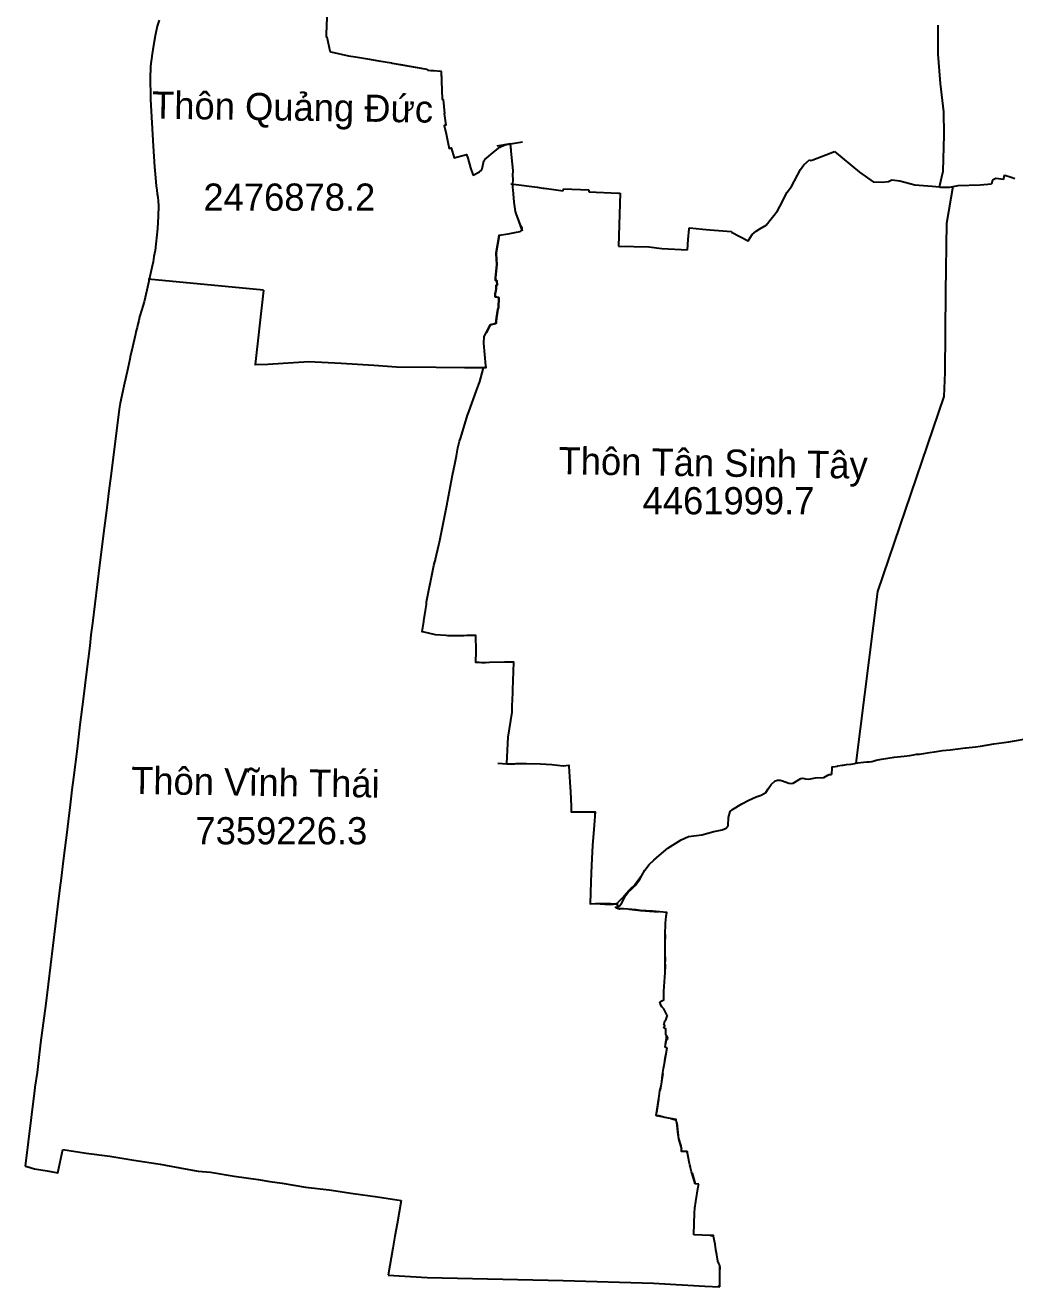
# Model space of a CAD drawing. Extents: x 587838 to 605780, y 1326024 to 1346437.
# Drawn here: x 594442 to 598534, y 1326024 to 1331239 of the extents above; entities that cross this region are included whole.
import ezdxf

# ---------------------------------------------------------------- set-up
doc = ezdxf.new("R2010")
doc.units = 0
for name, color, linetype in [('DIEM', 7, 'Continuous'), ('Level 4', 7, 'Continuous'), ('Level 45', 7, 'Continuous'), ('Level 46', 7, 'Continuous')]:
    doc.layers.add(name, color=color, linetype=linetype)

msp = doc.modelspace()

# ---------------------------------------------------------------- linework, layer by layer
at = {"layer": 'Level 4'}
for p, q in [((598217.1, 1331118.5), (598216.8, 1331238.6)), ((598227.6, 1330998.1), (598217.1, 1331118.5)), ((598241.3, 1330881.2), (598227.6, 1330998.1)), ((598242.4, 1330786.3), (598241.3, 1330881.2)), ((598238, 1330635.7), (598242.4, 1330786.3)), ((597662.4, 1330662.1), (597685.2, 1330682.3)), ((597685.2, 1330682.3), (597692.3, 1330680.2)), ((597692.3, 1330680.2), (597699.4, 1330682.4)), ((597699.4, 1330682.4), (597788.9, 1330717.2)), ((597788.9, 1330717.2), (597892.5, 1330631.9)), ((597611, 1330571.4), (597647.7, 1330642.2)), ((597647.7, 1330642.2), (597662.4, 1330662.1)), ((597892.5, 1330631.9), (597949.1, 1330591.3)), ((598223.1, 1330571.2), (598238, 1330635.7)), ((598488.8, 1330616.5), (598486.9, 1330600.6)), ((598493.1, 1330617), (598488.8, 1330616.5)), ((598519.3, 1330609.8), (598493.1, 1330617)), ((596449.9, 1330582.6), (596460.8, 1330581.1)), ((596460.8, 1330581.1), (596559, 1330569.8)), ((596559, 1330569.8), (596583.1, 1330565.8)), ((596583.1, 1330565.8), (596588.2, 1330565)), ((596588.2, 1330565), (596628.1, 1330559.9)), ((597593.1, 1330548.9), (597611, 1330571.4)), ((597949.1, 1330591.3), (597986.2, 1330590.1)), ((597986.2, 1330590.1), (598012.1, 1330593.3)), ((598012.1, 1330593.3), (598026.2, 1330599.5)), ((598026.2, 1330599.5), (598059, 1330595.9)), ((598059, 1330595.9), (598120.6, 1330579.6)), ((598120.6, 1330579.6), (598192.8, 1330573.7)), ((598192.8, 1330573.7), (598223.1, 1330571.2)), ((598226.8, 1330567.3), (598223.1, 1330571.2)), ((598263.7, 1330567.4), (598226.8, 1330567.3)), ((598278.3, 1330571.2), (598263.7, 1330567.4)), ((598298.5, 1330574.8), (598278.3, 1330571.2)), ((598390.7, 1330578.1), (598298.5, 1330574.8)), ((598437.6, 1330581.7), (598390.7, 1330578.1)), ((598440.5, 1330593.7), (598437.6, 1330581.7)), ((598445.3, 1330599.1), (598440.5, 1330593.7)), ((598456.3, 1330605), (598445.3, 1330599.1)), ((598486.9, 1330600.6), (598456.3, 1330605)), ((598534.1, 1330603.5), (598519.3, 1330609.8)), ((596628.1, 1330559.9), (596666.5, 1330554.6)), ((596666.5, 1330554.6), (596668.2, 1330562.8)), ((596668.2, 1330562.8), (596772.8, 1330557.9)), ((596772.8, 1330557.9), (596772.4, 1330549.9)), ((596772.4, 1330549.9), (596895.3, 1330544.3)), ((596895.3, 1330544.3), (596901.8, 1330544)), ((596901.8, 1330544), (596895.6, 1330326)), ((597563, 1330489.4), (597593.1, 1330548.9)), ((597505.7, 1330412.4), (597553.1, 1330471.9)), ((597553.1, 1330471.9), (597563, 1330489.4)), ((597479.4, 1330397.4), (597505.7, 1330412.4)), ((597183.2, 1330353.7), (597188.2, 1330397.7)), ((597188.2, 1330397.7), (597188.6, 1330401.2)), ((597188.6, 1330401.2), (597189.9, 1330401)), ((597189.9, 1330401), (597242.3, 1330395.3)), ((597242.3, 1330395.3), (597242.8, 1330395.2)), ((597242.8, 1330395.2), (597272.8, 1330392.4)), ((597272.8, 1330392.4), (597363, 1330385.6)), ((597363, 1330385.6), (597363.3, 1330383.5)), ((597363.3, 1330383.5), (597431.2, 1330347.5)), ((597434.2, 1330352), (597447.9, 1330373.3)), ((597447.9, 1330373.3), (597464.7, 1330386.8)), ((597464.7, 1330386.8), (597479.4, 1330397.4)), ((596895.6, 1330326), (597020.3, 1330322.5)), ((597020.3, 1330322.5), (597075.2, 1330316.4)), ((597075.2, 1330316.4), (597181.1, 1330310.1)), ((597181.1, 1330310.1), (597183.2, 1330353.7)), ((597431.2, 1330347.5), (597432.8, 1330346.9)), ((597432.8, 1330346.9), (597434.2, 1330352)), ((595427.3, 1330143.2), (594951, 1330188.6)), ((595427.3, 1330143.2), (595393.8, 1329836.9)), ((595390.9, 1329836.9), (595445.3, 1329837.4)), ((595393.8, 1329836.9), (595445.3, 1329837.4)), ((595445.3, 1329837.4), (595615.3, 1329848.5)), ((595615.3, 1329848.5), (595748.8, 1329842.5)), ((595748.8, 1329842.5), (595884.3, 1329833.2)), ((595884.3, 1329833.2), (595977.8, 1329826.8)), ((595977.8, 1329826.8), (596140.9, 1329825.5)), ((596140.9, 1329825.5), (596258.3, 1329824.6)), ((596258.3, 1329824.6), (596337.1, 1329823.9))]:
    msp.add_line(p, q, dxfattribs=at)
for points in [[(597878.8, 1328188.2), (597967.5, 1328897.5), (598196.5, 1329570.9), (598242.8, 1329704), (598245.9, 1329803.7), (598248.8, 1330136.3), (598253.2, 1330421.2), (598279.2, 1330573.5)], [(597878.8, 1328188.2), (597878.8, 1328188.2)]]:
    msp.add_lwpolyline(points, dxfattribs=at)
at = {"layer": 'Level 45'}
for p, q in [((594995.7, 1331259.5), (594988.5, 1331234.2)), ((594969.5, 1331138), (594967, 1331120.5)), ((594959.7, 1330931.4), (594972, 1330738.4)), ((594984.2, 1330574.1), (594985, 1330567.7)), ((594990.2, 1330527.6), (594992.5, 1330512)), ((594992, 1330448.4), (594990.7, 1330424.2)), ((594908, 1330002.5), (594904.8, 1329989.6)), ((594850.2, 1329746.6), (594835.2, 1329676.5)), ((594831.1, 1329651.5), (594819.2, 1329562.6)), ((594835.2, 1329676.5), (594831.1, 1329651.5)), ((594769.1, 1329159.8), (594749.9, 1329007.5)), ((594749.9, 1329007.5), (594720.2, 1328767.7)), ((594668.6, 1328347.2), (594656.6, 1328248)), ((594656.6, 1328248), (594641.9, 1328130)), ((598077.2, 1328218.1), (598100.1, 1328220.9)), ((598100.1, 1328220.9), (598114.9, 1328223)), ((598114.9, 1328223), (598127.5, 1328225.6)), ((598127.5, 1328225.6), (598140.6, 1328226.1)), ((598140.6, 1328226.1), (598182.1, 1328232.3)), ((598234.6, 1328241.2), (598266.4, 1328243.8)), ((597960.5, 1328200.3), (597982.4, 1328205.8)), ((597526.9, 1328101), (597543.6, 1328114.9)), ((597543.6, 1328114.9), (597552.5, 1328117.9)), ((597574, 1328116), (597600.3, 1328106.2)), ((597776.4, 1328141.4), (597777.6, 1328145.4)), ((597514.9, 1328081.9), (597526.9, 1328101)), ((597405.3, 1328020.6), (597434.9, 1328035.5)), ((597289.1, 1327906.6), (597324.6, 1327912.6)), ((597324.6, 1327912.6), (597340.6, 1327919.8)), ((597099, 1327836.9), (597154.7, 1327871.9)), ((596907.8, 1327608.4), (596917, 1327626.7)), ((596917, 1327626.7), (596926.5, 1327642.8)), ((596916.2, 1327587), (596901.5, 1327587)), ((597066.6, 1327573.9), (597036, 1327576.7)), ((597091.4, 1327539.1), (597093, 1327556.1)), ((597088.9, 1327473.6), (597089, 1327487.8)), ((597090.4, 1327529.1), (597091.4, 1327539.1)), ((597088.8, 1327459.1), (597088.9, 1327473.6)), ((597088.8, 1327393.8), (597088.7, 1327413.1)), ((597088.8, 1327377.2), (597088.8, 1327393.8)), ((594527.9, 1327195.9), (594505.9, 1327032.1)), ((594505.9, 1327032.1), (594495.8, 1326946.6)), ((597095.1, 1327047), (597100.6, 1327050.3)), ((597085.2, 1326947.3), (597088.6, 1326969.3)), ((597088.6, 1326969.3), (597093.4, 1326995.6)), ((597093.4, 1326995.6), (597095, 1327004.4)), ((597078.6, 1326909.4), (597081, 1326926.1)), ((594479.4, 1326824.2), (594442.3, 1326523.5)), ((597154.3, 1326606.6), (597144.4, 1326637.3)), ((597155.9, 1326593.2), (597154.3, 1326606.6)), ((597156.4, 1326583.5), (597155.9, 1326593.2)), ((597189.4, 1326533.7), (597181.6, 1326570.3)), ((594442.3, 1326523.5), (594448.6, 1326521.4)), ((594448.6, 1326521.4), (594481.1, 1326512.5)), ((594999.7, 1326531.4), (595104.3, 1326512)), ((595104.3, 1326512), (595157.7, 1326502.5)), ((597190.5, 1326529), (597189.4, 1326533.7)), ((597198, 1326499.1), (597193.3, 1326516)), ((597204.9, 1326477.6), (597198, 1326499.1)), ((595306.5, 1326481.8), (595405.4, 1326467.1)), ((595504.4, 1326452.1), (595601.1, 1326436.5)), ((597212.3, 1326450.1), (597204.9, 1326477.6)), ((597227.2, 1326449), (597212.3, 1326450.1)), ((595798.6, 1326409.7), (595898.5, 1326395.6)), ((595898.5, 1326395.6), (595997.2, 1326381.4)), ((595997.2, 1326381.4), (595988.4, 1326332.8)), ((597276.5, 1326236.9), (597206.6, 1326238.5)), ((597314.1, 1326077.6), (597314.6, 1326091.4)), ((595942.9, 1326072.2), (596104.2, 1326063.4)), ((596104.2, 1326063.4), (596666.3, 1326050.1)), ((596666.3, 1326050.1), (597039.7, 1326038.7)), ((597039.7, 1326038.7), (597252, 1326026.6)), ((597314.4, 1326049.4), (597314.1, 1326077.6)), ((597252, 1326026.6), (597252.5, 1326026.6)), ((597252.5, 1326026.6), (597314.9, 1326024.4))]:
    msp.add_line(p, q, dxfattribs=at)
for points in [[(594988.5, 1331234.2), (594979.8, 1331195.1), (594969.5, 1331138)], [(594967, 1331120.5), (594961, 1331070), (594960.4, 1331054.2), (594959.3, 1331030.7), (594959.7, 1330931.4)], [(594972, 1330738.4), (594977.2, 1330652.8), (594980.8, 1330607.9), (594984.2, 1330574.1)], [(594985, 1330567.7), (594987.9, 1330543.6), (594990.2, 1330527.6)], [(594992.5, 1330512), (594993.4, 1330494.2), (594992, 1330448.4)], [(594990.7, 1330424.2), (594988.9, 1330398.2), (594980.2, 1330307), (594974.7, 1330282.8), (594970.7, 1330261), (594966, 1330237.2)], [(594966, 1330237.2), (594944.9, 1330144), (594933.9, 1330094.7)], [(594924, 1330064.2), (594915.1, 1330033.9), (594911.8, 1330018.7), (594908, 1330002.5)], [(594933.9, 1330094.7), (594928.6, 1330077.1), (594924, 1330064.2)], [(594897.7, 1329961.1), (594886.1, 1329908), (594876.8, 1329868.3), (594876.9, 1329868.3), (594875, 1329858.8), (594866, 1329819.2), (594850.2, 1329746.6)], [(594904.8, 1329989.6), (594900.2, 1329971.5), (594897.7, 1329961.1)], [(594819.2, 1329562.6), (594794.4, 1329365), (594789.6, 1329325.2)], [(594789.6, 1329325.2), (594778.2, 1329232.9), (594769.1, 1329159.8)], [(594720.2, 1328767.7), (594714.1, 1328718.7), (594709.1, 1328673.9), (594695.8, 1328566.5)], [(594695.8, 1328566.5), (594682.1, 1328453.1), (594668.6, 1328347.2)], [(598392.2, 1328258.9), (598447.3, 1328268.2), (598509.8, 1328277.1)], [(598509.8, 1328277.1), (598564.4, 1328286.4), (598593.6, 1328291.1), (598605.1, 1328293.3), (598608, 1328293.8)], [(597982.4, 1328205.8), (598035, 1328213.3), (598077.2, 1328218.1)], [(598182.1, 1328232.3), (598202.7, 1328236), (598234.6, 1328241.2)], [(598266.4, 1328243.8), (598330.6, 1328251.3), (598333.4, 1328251.7), (598372.2, 1328256.3), (598392.2, 1328258.9)], [(597777.6, 1328145.4), (597779.4, 1328165.1), (597778.9, 1328172.8), (597781.7, 1328173.1), (597801.3, 1328176.8)], [(597801.3, 1328176.8), (597802.5, 1328177.1), (597820.8, 1328179.7)], [(597820.8, 1328179.7), (597825, 1328180.2), (597837.9, 1328182.4), (597855.9, 1328184.4)], [(597855.9, 1328184.4), (597858.2, 1328185), (597872.5, 1328186.6), (597884.5, 1328189.7)], [(597884.5, 1328189.7), (597909, 1328192.4), (597922, 1328193.7)], [(597922, 1328193.7), (597932.3, 1328194.4), (597942.9, 1328195.4)], [(597942.9, 1328195.4), (597952.1, 1328197.8), (597960.5, 1328200.3)], [(594641.9, 1328130), (594635.3, 1328078.6), (594627, 1328004.1)], [(597552.5, 1328117.9), (597564.3, 1328118.5), (597574, 1328116)], [(597600.3, 1328106.2), (597609.7, 1328105.1), (597617.8, 1328105.7), (597650, 1328124.8), (597657.2, 1328126.4), (597668.5, 1328123.6)], [(597668.5, 1328123.6), (597681.9, 1328122.7), (597710.3, 1328127.8), (597744.3, 1328129.9), (597761, 1328139.3)], [(597761, 1328139.3), (597766.6, 1328141.5), (597776.4, 1328141.4)], [(597485.1, 1328057), (597504.7, 1328067.2), (597514.9, 1328081.9)], [(597351, 1327963.4), (597357.1, 1327988.4), (597367.5, 1327997.2), (597405.3, 1328020.6)], [(597434.9, 1328035.5), (597465, 1328049.6), (597485.1, 1328057)], [(594627, 1328004.1), (594622.8, 1327972.6), (594614.7, 1327902.6)], [(597340.6, 1327919.8), (597348.3, 1327930.5), (597351, 1327963.4)], [(597154.7, 1327871.9), (597185.5, 1327884.9), (597240.5, 1327891.8), (597289.1, 1327906.6)], [(594614.7, 1327902.6), (594605.8, 1327839.1), (594599.5, 1327785.5), (594589.1, 1327702.5)], [(597003.8, 1327746.1), (597022.1, 1327769.4), (597041.4, 1327787.9), (597063, 1327807), (597099, 1327836.9)], [(594589.1, 1327702.5), (594587.2, 1327683.8), (594576.2, 1327594.3), (594527.9, 1327195.9)], [(596964.3, 1327682.5), (596982.2, 1327706.6), (596992.3, 1327724.3), (597003.8, 1327746.1)], [(596926.5, 1327642.8), (596936.1, 1327655), (596949.7, 1327667.7), (596964.3, 1327682.5)], [(596889.1, 1327589.1), (596882.6, 1327593.4), (596891.6, 1327594.7)], [(596891.6, 1327594.7), (596900.1, 1327599.3), (596907.8, 1327608.4)], [(596901.5, 1327587), (596893.9, 1327586.9), (596889.1, 1327589.1)], [(597036, 1327576.7), (596985.6, 1327580.2), (596968.2, 1327582.4), (596916.2, 1327587)], [(597093, 1327556.1), (597094.9, 1327571.8), (597066.6, 1327573.9)], [(597089, 1327487.8), (597089.1, 1327495.5), (597089.2, 1327508.8)], [(597089.2, 1327508.8), (597089.5, 1327513.4), (597089.8, 1327520.1), (597090.3, 1327528.1), (597090.4, 1327529.1)], [(597088.7, 1327413.1), (597088.6, 1327430.7), (597088.7, 1327444.1), (597088.8, 1327459.1)], [(597066, 1327202.8), (597083.5, 1327210.4), (597083.2, 1327223.2), (597083.6, 1327246.8), (597087.8, 1327323.3), (597088, 1327325.9), (597088.2, 1327329.2), (597088.7, 1327357.3), (597088.8, 1327377.2)], [(597075.3, 1327181.5), (597070.5, 1327189), (597066, 1327202.8)], [(597090.7, 1327156.4), (597087.6, 1327165.1), (597083.4, 1327173.3), (597075.3, 1327181.5)], [(597085.2, 1327117.6), (597088.8, 1327123.3), (597090.6, 1327126.2), (597092.4, 1327130.3)], [(597092.4, 1327130.3), (597095.7, 1327138.2), (597096.3, 1327145.4), (597090.7, 1327156.4)], [(597082.6, 1327092.9), (597086.8, 1327104.2), (597083.3, 1327105.6)], [(597100.6, 1327050.3), (597095.6, 1327060.9), (597091.3, 1327065.3), (597091.6, 1327085.9), (597091.5, 1327090.4), (597082.6, 1327092.9)], [(597083.3, 1327105.6), (597083.8, 1327108.8), (597085.2, 1327117.6)], [(597095, 1327004.4), (597095.1, 1327011.7), (597088.4, 1327014.2), (597091.8, 1327036.6), (597095.1, 1327047)], [(594495.8, 1326946.6), (594491.1, 1326909.9), (594482.7, 1326848.8)], [(597081, 1326926.1), (597083.8, 1326939.9), (597085.2, 1326947.3)], [(597071.9, 1326853.7), (597075, 1326871.6), (597076.5, 1326887.3), (597078.6, 1326909.4)], [(594482.7, 1326848.8), (594480.7, 1326833.7), (594479.4, 1326824.2)], [(597055, 1326758), (597059.3, 1326786.3), (597063.2, 1326811.8), (597066.5, 1326834.5), (597071.9, 1326853.7)], [(597137.3, 1326702.9), (597136.2, 1326703), (597134.8, 1326704.1), (597133.9, 1326715.2), (597087.2, 1326724), (597061.9, 1326730.9), (597051.2, 1326732.6), (597055, 1326758)], [(597144.4, 1326637.3), (597141.9, 1326653), (597137.3, 1326702.9)], [(594481.1, 1326512.5), (594532.5, 1326503.3), (594577.4, 1326495.6), (594597.2, 1326592)], [(594597.2, 1326592), (594695, 1326576.9), (594792.4, 1326564), (594891.6, 1326548.1), (594999.7, 1326531.4)], [(597181.6, 1326570.3), (597179.1, 1326584), (597157.9, 1326583.6), (597156.4, 1326583.5)], [(595157.7, 1326502.5), (595208.9, 1326498.5), (595306.5, 1326481.8)], [(597193.3, 1326516), (597192.6, 1326519.1), (597190.5, 1326529)], [(595405.4, 1326467.1), (595453.1, 1326460.2), (595504.4, 1326452.1)], [(597214.6, 1326376.8), (597225.3, 1326438), (597227.2, 1326449)], [(595601.1, 1326436.5), (595699.8, 1326425.5), (595798.6, 1326409.7)], [(597209.5, 1326329.7), (597210.7, 1326349), (597214.6, 1326376.8)], [(595988.4, 1326332.8), (595980.1, 1326284.2), (595970.8, 1326232.9)], [(597206.6, 1326238.5), (597206.4, 1326240.6), (597209.5, 1326329.7)], [(597288.2, 1326231.6), (597287.9, 1326235.8), (597276.5, 1326236.9)], [(595970.8, 1326232.9), (595962, 1326183.5), (595942.9, 1326072.2)], [(597298.4, 1326177.4), (597294.6, 1326200), (597292.5, 1326212.3), (597289.8, 1326226.3), (597288.2, 1326231.6)], [(597314.4, 1326113), (597310.9, 1326120.5), (597306.7, 1326129.6), (597302.2, 1326156.5), (597298.4, 1326177.4)], [(597314.6, 1326091.4), (597315, 1326104.3), (597314.4, 1326113)], [(597314.9, 1326024.4), (597315, 1326026), (597314.4, 1326049.4)]]:
    msp.add_lwpolyline(points, dxfattribs=at)
at = {"layer": 'Level 46'}
for p, q in [((596448.4, 1330748.3), (596392.1, 1330738.5)), ((596448.4, 1330748.3), (596498.5, 1330756.8)), ((596365.1, 1329999.1), (596348, 1329967.7)), ((596365.1, 1329999.1), (596365.3, 1329999.7)), ((596365.3, 1329999.7), (596386, 1330005.2)), ((596386, 1330005.2), (596388.8, 1330006.1)), ((596887.8, 1327612.1), (596892.6, 1327595.2))]:
    msp.add_line(p, q, dxfattribs=at)
for points in [[(595714.8, 1331501.6), (595714.8, 1331501.6), (595711.4, 1331470.2), (595708.4, 1331442.7), (595707.6, 1331435.8), (595707.3, 1331417.9), (595703.5, 1331378.1), (595680.8, 1331378.9), (595690.2, 1331282.3), (595687.8, 1331243.1), (595687.3, 1331194.4), (595687, 1331191.2), (595689.5, 1331190), (595701.5, 1331133.3), (595702.8, 1331130.7), (595706.4, 1331128.5), (595779.5, 1331112.8), (595807.8, 1331108.4), (595857.6, 1331100.2), (595904, 1331091.5), (595956.8, 1331082.7)], [(595687.8, 1331243.1), (595687.3, 1331194.4), (595687, 1331191.2), (595689.5, 1331190), (595701.5, 1331133.3), (595702.8, 1331130.7), (595706.4, 1331128.5), (595779.5, 1331112.8), (595807.8, 1331108.4), (595857.6, 1331100.2), (595904, 1331091.5), (595956.8, 1331082.7)], [(595687.8, 1331243.1), (595687.3, 1331194.4), (595687, 1331191.2), (595689.5, 1331190), (595701.5, 1331133.3), (595702.8, 1331130.7), (595706.4, 1331128.5), (595779.5, 1331112.8), (595807.8, 1331108.4), (595857.6, 1331100.2), (595904, 1331091.5), (595956.8, 1331082.7)], [(595956.8, 1331082.7), (595959.2, 1331082.4), (596094.8, 1331058.6), (596101, 1331057.6), (596107.3, 1331053.4), (596119.8, 1331051.4), (596131.6, 1331051.9), (596161.4, 1331049), (596161.8, 1331044.1), (596163, 1331015.9)], [(595956.8, 1331082.7), (595959.2, 1331082.4), (595994.2, 1331076.2)], [(595956.8, 1331082.7), (595959.2, 1331082.4), (596094.8, 1331058.6), (596101, 1331057.6), (596107.3, 1331053.4), (596119.8, 1331051.4), (596131.6, 1331051.9), (596161.4, 1331049), (596161.8, 1331044.1), (596163, 1331015.9)], [(595994.2, 1331076.2), (596094.8, 1331058.6), (596101, 1331057.6), (596107.3, 1331053.4), (596119.8, 1331051.4), (596131.6, 1331051.9), (596161.4, 1331049), (596161.8, 1331044.1), (596163, 1331015.9)], [(596153.7, 1331049.7), (596161.4, 1331049), (596161.8, 1331044.1), (596166.6, 1330932.5), (596170.2, 1330932.1), (596175.5, 1330874.3), (596174.2, 1330874), (596182, 1330825.8), (596174.3, 1330824.8), (596183, 1330789.4), (596185, 1330776.5), (596191.8, 1330748.3), (596195.8, 1330729.8), (596204.1, 1330731.8), (596215.6, 1330691.2), (596266.6, 1330703.7), (596272.2, 1330689.2), (596283.6, 1330649.3), (596293.1, 1330621.4), (596294.4, 1330618.8), (596320.1, 1330633), (596329.2, 1330640), (596332.3, 1330645.2), (596339.1, 1330677.9), (596343.4, 1330683.9), (596385.5, 1330720.1), (596405.5, 1330734.7), (596422.2, 1330743.1), (596432.9, 1330745.9), (596448.4, 1330748.3)], [(596153.7, 1331049.7), (596161.4, 1331049), (596161.8, 1331044.1), (596166.6, 1330932.5), (596170.2, 1330932.1), (596175.5, 1330874.3), (596174.2, 1330874), (596182, 1330825.8), (596174.3, 1330824.8), (596183, 1330789.4), (596185, 1330776.5), (596191.8, 1330748.3), (596195.8, 1330729.8), (596204.1, 1330731.8), (596215.6, 1330691.2), (596266.6, 1330703.7), (596272.2, 1330689.2), (596283.6, 1330649.3), (596293.1, 1330621.4), (596294.4, 1330618.8), (596320.1, 1330633), (596329.2, 1330640), (596332.3, 1330645.2), (596339.1, 1330677.9), (596343.4, 1330683.9), (596385.5, 1330720.1), (596405.5, 1330734.7), (596422.2, 1330743.1), (596432.9, 1330745.9), (596448.4, 1330748.3)], [(596153.7, 1331049.7), (596161.4, 1331049), (596161.8, 1331044.1), (596166.6, 1330932.5), (596170.2, 1330932.1), (596175.5, 1330874.3), (596174.2, 1330874), (596182, 1330825.8), (596174.3, 1330824.8), (596183, 1330789.4), (596185, 1330776.5), (596191.8, 1330748.3), (596195.8, 1330729.8), (596204.1, 1330731.8), (596215.6, 1330691.2), (596266.6, 1330703.7), (596272.2, 1330689.2), (596283.6, 1330649.3), (596293.1, 1330621.4), (596294.4, 1330618.8), (596320.1, 1330633), (596329.2, 1330640), (596332.3, 1330645.2), (596339.1, 1330677.9), (596343.4, 1330683.9), (596385.5, 1330720.1), (596405.5, 1330734.7), (596422.2, 1330743.1), (596432.9, 1330745.9), (596448.4, 1330748.3)], [(596398.8, 1330071), (596400.2, 1330112.8), (596385.5, 1330116), (596386, 1330131), (596386.2, 1330133.1), (596387.5, 1330133.1), (596389.3, 1330149.5), (596389.6, 1330164.2), (596394.2, 1330164.5), (596391.8, 1330183.1), (596387.4, 1330183.5), (596386.5, 1330192.5), (596386.8, 1330194.6), (596391.8, 1330249.2), (596389.6, 1330294.3), (596389.7, 1330298.1), (596401.4, 1330368.9), (596401.9, 1330370.6), (596439.1, 1330377), (596473.8, 1330383.4), (596488.9, 1330386.4), (596490.6, 1330387.3), (596494.1, 1330389.6), (596497.4, 1330395.1), (596497.4, 1330400.5), (596493.3, 1330407.1), (596488.4, 1330416), (596477.6, 1330445), (596472.1, 1330461.1), (596469.9, 1330469.2), (596464.2, 1330507.9), (596461.7, 1330541.4), (596459.4, 1330557.8), (596458.7, 1330566.1), (596458.6, 1330573.5), (596459.1, 1330581), (596459.5, 1330601.8), (596459, 1330617.8), (596459.8, 1330638.7), (596454.9, 1330690.5), (596448.4, 1330748.3)], [(596398.8, 1330071), (596400.2, 1330112.8), (596385.5, 1330116), (596386, 1330131), (596386.2, 1330133.1), (596387.5, 1330133.1), (596389.3, 1330149.5), (596389.6, 1330164.2), (596394.2, 1330164.5), (596391.8, 1330183.1), (596387.4, 1330183.5), (596386.5, 1330192.5), (596386.8, 1330194.6), (596391.8, 1330249.2), (596389.6, 1330294.3), (596389.7, 1330298.1), (596401.4, 1330368.9), (596401.9, 1330370.6), (596439.1, 1330377), (596473.8, 1330383.4), (596488.9, 1330386.4), (596490.6, 1330387.3), (596494.1, 1330389.6), (596497.4, 1330395.1), (596497.4, 1330400.5), (596493.3, 1330407.1), (596488.4, 1330416), (596477.6, 1330445), (596472.1, 1330461.1), (596469.9, 1330469.2), (596464.2, 1330507.9), (596461.7, 1330541.4), (596459.4, 1330557.8), (596458.7, 1330566.1), (596458.6, 1330573.5), (596459.1, 1330581), (596459.5, 1330601.8), (596459, 1330617.8), (596459.8, 1330638.7), (596454.9, 1330690.5), (596448.4, 1330748.3)], [(596402.2, 1330370.6), (596439.1, 1330377), (596473.8, 1330383.4), (596488.9, 1330386.4), (596490.6, 1330387.3), (596494.1, 1330389.6), (596497.4, 1330395.1), (596497.4, 1330400.5), (596493.3, 1330407.1), (596488.4, 1330416), (596477.6, 1330445), (596472.1, 1330461.1), (596469.9, 1330469.2), (596464.2, 1330507.9), (596461.7, 1330541.4), (596459.4, 1330557.8), (596458.7, 1330566.1), (596458.6, 1330573.5), (596459.1, 1330581), (596459.5, 1330601.8), (596459, 1330617.8), (596459.8, 1330638.7), (596454.9, 1330690.5), (596448.4, 1330748.3)], [(596451.1, 1330724), (596448.4, 1330748.3)], [(596451.1, 1330724), (596448.4, 1330748.3)], [(596498.9, 1330388.1), (596477.6, 1330445), (596472.1, 1330461.1), (596469.9, 1330469.2), (596464.2, 1330507.9), (596461.7, 1330541.4), (596459.4, 1330557.8), (596458.7, 1330566.1), (596458.6, 1330573.5), (596459.1, 1330581), (596459.5, 1330601.8), (596459, 1330617.8), (596459.8, 1330638.7), (596454.9, 1330690.5), (596448.4, 1330748.3)], [(596402.2, 1330370.8), (596401.5, 1330368.9), (596389.7, 1330298), (596390.7, 1330294.5), (596389.6, 1330294.3), (596391.8, 1330249.2), (596386.8, 1330194.6), (596387.4, 1330183.5), (596391.8, 1330183.1), (596394.2, 1330164.5), (596389.6, 1330164.2), (596389.3, 1330149.5), (596387.5, 1330133.1), (596386, 1330131), (596385.5, 1330116), (596400.2, 1330112.8), (596398.8, 1330071), (596397.1, 1330064.4), (596392.7, 1330036.7), (596391.5, 1330029.7), (596389.1, 1330009.8), (596388.8, 1330006.1), (596365.3, 1329999.7)], [(596132.5, 1329005.1), (596136.5, 1329020.3), (596139.3, 1329032), (596152.4, 1329091.2), (596155.8, 1329101.6), (596181.7, 1329233.1), (596186.4, 1329260.5), (596188, 1329269.3), (596197, 1329313.5), (596208.8, 1329378.9), (596218.1, 1329424), (596225.4, 1329459.4), (596231.5, 1329492.1), (596238.5, 1329518.8), (596243.2, 1329534.5), (596270.8, 1329627.6), (596276.5, 1329640.1), (596308.8, 1329728.6), (596317.1, 1329751), (596322.1, 1329766), (596335.6, 1329816.9), (596337.1, 1329823.9), (596348.2, 1329823.8), (596347.6, 1329830.7), (596338.5, 1329924.5), (596340, 1329952.2), (596348, 1329967.7), (596365.3, 1329999.7), (596365.4, 1330000.1), (596388.8, 1330006.1), (596391.5, 1330029.7), (596397.1, 1330064.4), (596399, 1330071)], [(596365.1, 1329999.1), (596365.3, 1329999.7), (596388.8, 1330006.1), (596391.5, 1330029.7), (596397.1, 1330064.4), (596398.8, 1330071)], [(596129.8, 1328991.8), (596132.5, 1329005.1), (596136.5, 1329020.3), (596139.3, 1329032), (596152.4, 1329091.2), (596155.8, 1329101.6), (596181.7, 1329233.1), (596186.4, 1329260.5), (596188, 1329269.3), (596197, 1329313.5), (596208.8, 1329378.9), (596218.1, 1329424), (596225.4, 1329459.4), (596231.5, 1329492.1), (596238.5, 1329518.8), (596243.2, 1329534.5), (596270.8, 1329627.6), (596276.5, 1329640.1), (596308.8, 1329728.6), (596317.1, 1329751), (596322.1, 1329766), (596335.6, 1329816.9), (596337.1, 1329823.9), (596348.2, 1329823.8), (596347.6, 1329830.7), (596338.5, 1329924.5), (596340, 1329952.2), (596348, 1329967.7), (596365.1, 1329999.1)], [(596132.5, 1329005.1), (596136.5, 1329020.3), (596139.3, 1329032), (596152.4, 1329091.2), (596155.8, 1329101.6), (596181.7, 1329233.1), (596186.4, 1329260.5), (596188, 1329269.3), (596197, 1329313.5), (596208.8, 1329378.9), (596218.1, 1329424), (596225.4, 1329459.4), (596231.5, 1329492.1), (596238.5, 1329518.8), (596243.2, 1329534.5), (596270.8, 1329627.6), (596276.5, 1329640.1), (596308.8, 1329728.6), (596317.1, 1329751), (596322.1, 1329766), (596335.6, 1329816.9), (596337.1, 1329823.9), (596348.2, 1329823.8), (596347.6, 1329830.7), (596338.5, 1329924.5), (596340, 1329952.2), (596348, 1329967.7), (596365.3, 1329999.7), (596365.3, 1329999.7), (596388.8, 1330006.1), (596389.6, 1330012.4)], [(596433.5, 1328186), (596433.9, 1328187.8), (596438.7, 1328295.4), (596455.8, 1328399.8), (596455.6, 1328412.1), (596455.6, 1328424.8), (596457.9, 1328479.9), (596458.2, 1328493.5), (596460.1, 1328529), (596462.7, 1328606.5), (596429.7, 1328606.2), (596423.8, 1328606), (596361.9, 1328605.2), (596346.2, 1328602.6), (596328.9, 1328603.9), (596319.7, 1328604.2), (596305, 1328605.2), (596307.4, 1328652.5), (596305.1, 1328716.1), (596268.8, 1328716.1), (596256.1, 1328715.3), (596223.9, 1328714.9), (596191.4, 1328714.2), (596180.9, 1328716.2), (596138.9, 1328719.2), (596086.4, 1328731), (596084.1, 1328731.6), (596090.5, 1328774.1), (596091.2, 1328777.4), (596096.9, 1328820.2), (596101.5, 1328844.3), (596101, 1328851.9), (596101.9, 1328855.9), (596132.5, 1329005.1), (596136.5, 1329020.3), (596138.2, 1329027.7)], [(596433.5, 1328186), (596433.9, 1328187.8), (596438.7, 1328295.4), (596455.8, 1328399.8), (596455.6, 1328412.1), (596455.6, 1328424.8), (596457.9, 1328479.9), (596458.2, 1328493.5), (596460.1, 1328529), (596462.7, 1328606.5), (596429.7, 1328606.2), (596423.8, 1328606), (596361.9, 1328605.2), (596346.2, 1328602.6), (596328.9, 1328603.9), (596319.7, 1328604.2), (596305, 1328605.2), (596307.4, 1328652.5), (596305.1, 1328716.1), (596268.8, 1328716.1), (596256.1, 1328715.3), (596223.9, 1328714.9), (596191.4, 1328714.2), (596180.9, 1328716.2), (596138.9, 1328719.2), (596086.4, 1328731), (596084.1, 1328731.6), (596090.5, 1328774.1), (596091.2, 1328777.4), (596096.9, 1328820.2), (596101.5, 1328844.3), (596101, 1328851.9), (596101.9, 1328855.9), (596132.5, 1329005.1), (596136.5, 1329020.3), (596138.2, 1329027.7)], [(596434, 1328186.7), (596433.9, 1328187.8), (596438.7, 1328295.4), (596455.8, 1328399.8), (596455.6, 1328412.1), (596455.6, 1328424.8), (596457.9, 1328479.9), (596458.2, 1328493.5), (596460.1, 1328529), (596462.7, 1328606.5), (596429.7, 1328606.2), (596423.8, 1328606), (596361.9, 1328605.2), (596346.2, 1328602.6), (596328.9, 1328603.9), (596319.7, 1328604.2), (596305, 1328605.2), (596307.4, 1328652.5), (596305.1, 1328716.1), (596268.8, 1328716.1), (596256.1, 1328715.3), (596223.9, 1328714.9), (596191.4, 1328714.2), (596180.9, 1328716.2), (596138.9, 1328719.2), (596086.4, 1328731), (596084.1, 1328731.6), (596090.5, 1328774.1), (596091.2, 1328777.4), (596096.9, 1328820.2), (596101.5, 1328844.3), (596101, 1328851.9), (596101.9, 1328855.9), (596129.8, 1328991.8)], [(596433.4, 1328185.2), (596433.7, 1328187.1), (596438.7, 1328295.4), (596455.8, 1328399.8), (596455.6, 1328412.1), (596455.6, 1328424.8), (596457.9, 1328479.9), (596458.2, 1328493.5), (596460.1, 1328529), (596462.7, 1328606.5)], [(596396.7, 1328188), (596433.5, 1328186), (596466.6, 1328185.7), (596472.1, 1328187), (596485.9, 1328187.2), (596515, 1328186.8), (596573, 1328185.3), (596619.7, 1328183.1), (596666.3, 1328177.9), (596690.5, 1328180), (596690.6, 1328176.3), (596693.9, 1328109.8), (596693.9, 1328109.8), (596696.8, 1328070.1), (596699.6, 1328010.7), (596700.3, 1327988.1), (596721.5, 1327987.7), (596741.8, 1327987.6), (596757.6, 1327987.8), (596793.9, 1327987.5), (596799.1, 1327987.3), (596798.3, 1327977.9)], [(596433.7, 1328186), (596466.6, 1328185.7), (596472.1, 1328187), (596485.9, 1328187.2), (596515, 1328186.8), (596573, 1328185.3), (596619.7, 1328183.1), (596666.3, 1328177.9), (596690.5, 1328180), (596690.6, 1328176.3), (596693.9, 1328109.8), (596693.9, 1328109.8), (596696.8, 1328070.1), (596699.6, 1328010.7), (596700.3, 1327988.1), (596721.5, 1327987.7), (596741.8, 1327987.6), (596757.6, 1327987.8), (596793.9, 1327987.5), (596799.1, 1327987.3), (596798.3, 1327977.9)], [(596783, 1327987.6), (596793.9, 1327987.5), (596799.1, 1327987.3), (596794.4, 1327933), (596787.9, 1327847.9), (596784.5, 1327767.4), (596781.7, 1327697.9), (596778.7, 1327607.4), (596800.1, 1327609), (596863.7, 1327608.6), (596887.8, 1327607.7)], [(596783, 1327987.6), (596793.9, 1327987.5), (596799.1, 1327987.3), (596794.4, 1327933), (596787.9, 1327847.9), (596784.5, 1327767.4), (596781.7, 1327697.9), (596778.7, 1327607.4), (596800.1, 1327609), (596858, 1327604.8), (596892.5, 1327607.8)], [(596888.9, 1327607.6), (596901.5, 1327620.5), (596914.1, 1327633.9), (596927, 1327650.3), (596939.1, 1327664.1), (596949.2, 1327673.1), (596956.9, 1327678.8), (596966.7, 1327692.2), (596980.9, 1327710.2), (596986.5, 1327719), (596995, 1327729.4)], [(596889.9, 1327600.5), (596892.9, 1327595.4)], [(596897.8, 1327587), (596897.9, 1327586.9), (596900.5, 1327587)], [(596939.2, 1327585), (596985.8, 1327579.8), (597061.2, 1327574.4)], [(597089, 1327480.9), (597088.8, 1327461.5), (597088.8, 1327461)], [(597088.8, 1327388.5), (597088.8, 1327369.2)], [(597088.7, 1327357.5), (597087.3, 1327314.2)], [(597095.9, 1327146.1), (597096.2, 1327144.7), (597096.1, 1327143.2)], [(597092.8, 1327063.8), (597092.4, 1327052.7), (597090.4, 1327027.8)], [(597095.1, 1327010.9), (597083.5, 1326938.4)], [(597078.2, 1326905.8), (597067.2, 1326837.2)], [(597061.1, 1326798), (597052.8, 1326743.6)], [(597051.2, 1326732.6), (597051.2, 1326732.6), (597073.5, 1326727.7)], [(597112.3, 1326719.3), (597131.8, 1326715), (597134.5, 1326708.8)], [(597137, 1326702.9), (597137.3, 1326702.3), (597143.1, 1326636.2), (597155.8, 1326593.6)], [(597156.1, 1326588.5), (597155.8, 1326583.9), (597156.4, 1326583.9)], [(597175.3, 1326583.9), (597179, 1326583.9), (597179.8, 1326579.9)], [(597193.3, 1326516.1), (597193.3, 1326516), (597193.4, 1326515.8)], [(597199.6, 1326494.2), (597212.3, 1326450.1)], [(597276.4, 1326236.9), (597276.4, 1326236), (597287.9, 1326235.6)], [(597314.8, 1326106.6), (597314.7, 1326095.9)], [(597314.8, 1326033), (597306.8, 1326024.7)]]:
    msp.add_lwpolyline(points, dxfattribs=at)

# ---------------------------------------------------------------- texts
at = {"layer": 'DIEM'}
for s, p in [('2476878.2', (595179.1, 1330472)), ('4461999.7', (596995.2, 1329217.1)), ('7359226.3', (595146.1, 1327853))]:
    msp.add_text(s, height=112.41, dxfattribs=at).set_placement(p)
at = {"layer": 'Level 4'}
for s, p in [('Thôn Quảng Đức', (594966.2, 1330852.7)), ('Thôn Tân Sinh Tây', (596646.9, 1329382.8)), ('Thôn Vĩnh Thái', (594879.6, 1328061.2))]:
    msp.add_text(s, height=112.41, rotation=359.1692, dxfattribs=at).set_placement(p)

doc.saveas('drawing.dxf')
